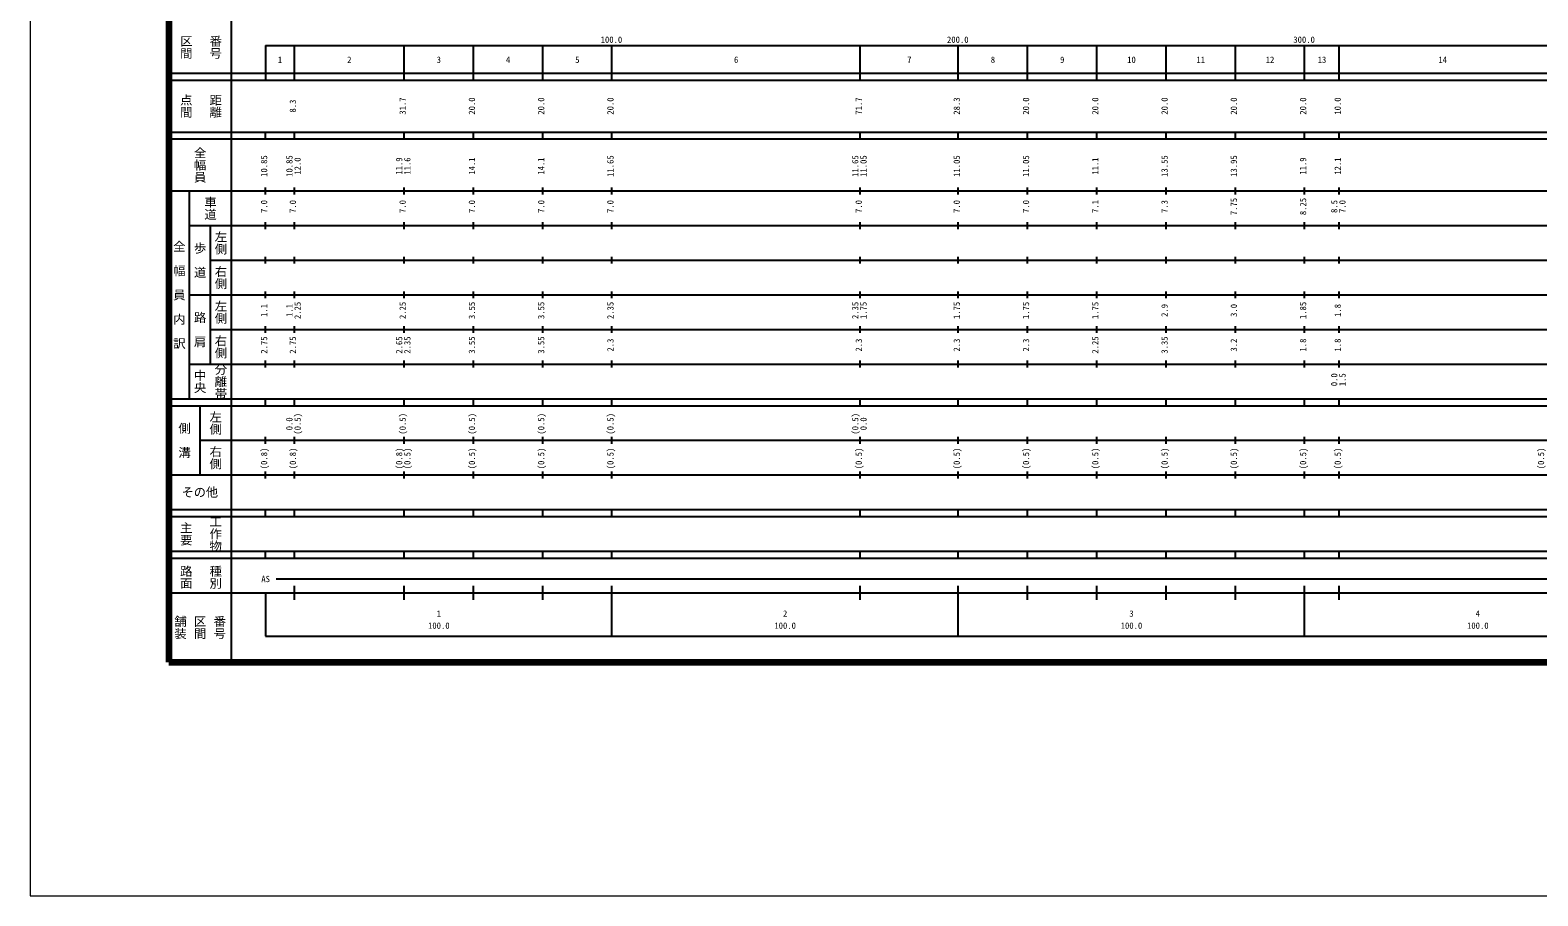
# Model space of a CAD drawing. Units: millimetres on the paper, enlarged 1000 times. Extents: x 0 to 700000, y -47500 to 447500.
# Drawn here: x 0 to 435335, y -47500 to 202409 of the extents above; entities that cross this region are included whole.
import ezdxf
from ezdxf.enums import TextEntityAlignment as Align

# ---------------------------------------------------------------- set-up
doc = ezdxf.new("R2010")
doc.units = ezdxf.units.MM
doc.header["$LTSCALE"] = 1000
doc.layers.add('作業レイヤ1', color=7, linetype='Continuous', lineweight=13)
doc.layers.add('作業ﾚｲﾔ1', color=7, linetype='Continuous', lineweight=25)
doc.styles.add('@ＭＳ ゴシック', font='')
doc.styles.add('ＭＳ ゴシック', font='')
doc.styles.get('@ＭＳ ゴシック').set_extended_font_data('@MS Gothic')
doc.styles.get('ＭＳ ゴシック').set_extended_font_data('MS Gothic')

msp = doc.modelspace()

# ---------------------------------------------------------------- linework, layer by layer
at = {"layer": '作業レイヤ1'}
msp.add_lwpolyline([(0, -47500), (700000, -47500), (700000, 447500), (0, 447500)], close=True, dxfattribs=at)
at = {"layer": '作業ﾚｲﾔ1', "lineweight": 140}
for p, q in [((40000, 380000), (40000, 20000)), ((40000, 20000), (680000, 20000))]:
    msp.add_line(p, q, dxfattribs=at)
at = {"layer": '作業ﾚｲﾔ1'}
for p, q in [((58000, 370000), (58000, 20000)), ((68000, 198000), (579000, 198000)), ((68000, 198000), (68000, 188000)), ((76300, 188000), (76300, 198000)), ((108000, 188000), (108000, 198000)), ((128000, 188000), (128000, 198000)), ((148000, 188000), (148000, 198000)), ((168000, 188000), (168000, 198000)), ((239700, 188000), (239700, 198000)), ((268000, 188000), (268000, 198000)), ((288000, 188000), (288000, 198000)), ((308000, 188000), (308000, 198000)), ((328000, 188000), (328000, 198000)), ((348000, 188000), (348000, 198000)), ((368000, 188000), (368000, 198000)), ((378000, 188000), (378000, 198000)), ((40000, 190000), (579000, 190000)), ((40000, 188000), (579000, 188000)), ((40000, 173000), (579000, 173000)), ((40000, 171000), (579000, 171000)), ((68000, 171000), (68000, 173000)), ((76300, 171000), (76300, 173000)), ((108000, 171000), (108000, 173000)), ((128000, 171000), (128000, 173000)), ((148000, 171000), (148000, 173000)), ((168000, 171000), (168000, 173000)), ((239700, 171000), (239700, 173000)), ((268000, 171000), (268000, 173000)), ((288000, 171000), (288000, 173000)), ((308000, 171000), (308000, 173000)), ((328000, 171000), (328000, 173000)), ((348000, 171000), (348000, 173000)), ((368000, 171000), (368000, 173000)), ((378000, 171000), (378000, 173000)), ((68000, 155000), (68000, 157000)), ((76300, 155000), (76300, 157000)), ((108000, 155000), (108000, 157000)), ((128000, 155000), (128000, 157000)), ((148000, 155000), (148000, 157000)), ((168000, 155000), (168000, 157000)), ((239700, 155000), (239700, 157000)), ((268000, 155000), (268000, 157000)), ((288000, 155000), (288000, 157000)), ((308000, 155000), (308000, 157000)), ((328000, 155000), (328000, 157000)), ((348000, 155000), (348000, 157000)), ((368000, 155000), (368000, 157000)), ((378000, 155000), (378000, 157000)), ((40000, 156000), (579000, 156000)), ((46000, 96000), (46000, 156000)), ((46000, 146000), (579000, 146000)), ((52000, 146000), (52000, 106000)), ((68000, 145000), (68000, 147000)), ((76300, 145000), (76300, 147000)), ((108000, 145000), (108000, 147000)), ((128000, 145000), (128000, 147000)), ((148000, 145000), (148000, 147000)), ((168000, 145000), (168000, 147000)), ((239700, 145000), (239700, 147000)), ((268000, 145000), (268000, 147000)), ((288000, 145000), (288000, 147000)), ((308000, 145000), (308000, 147000)), ((328000, 145000), (328000, 147000)), ((348000, 145000), (348000, 147000)), ((368000, 145000), (368000, 147000)), ((378000, 145000), (378000, 147000)), ((52000, 136000), (579000, 136000)), ((68000, 135000), (68000, 137000)), ((76300, 135000), (76300, 137000)), ((108000, 135000), (108000, 137000)), ((128000, 135000), (128000, 137000)), ((148000, 135000), (148000, 137000)), ((168000, 135000), (168000, 137000)), ((239700, 135000), (239700, 137000)), ((268000, 135000), (268000, 137000)), ((288000, 135000), (288000, 137000)), ((308000, 135000), (308000, 137000)), ((328000, 135000), (328000, 137000)), ((348000, 135000), (348000, 137000)), ((368000, 135000), (368000, 137000)), ((378000, 135000), (378000, 137000)), ((68000, 125000), (68000, 127000)), ((76300, 125000), (76300, 127000)), ((108000, 125000), (108000, 127000)), ((128000, 125000), (128000, 127000)), ((148000, 125000), (148000, 127000)), ((168000, 125000), (168000, 127000)), ((239700, 125000), (239700, 127000)), ((268000, 125000), (268000, 127000)), ((288000, 125000), (288000, 127000)), ((308000, 125000), (308000, 127000)), ((328000, 125000), (328000, 127000)), ((348000, 125000), (348000, 127000)), ((368000, 125000), (368000, 127000)), ((378000, 125000), (378000, 127000)), ((46000, 126000), (579000, 126000)), ((52000, 116000), (579000, 116000)), ((68000, 115000), (68000, 117000)), ((76300, 115000), (76300, 117000)), ((108000, 115000), (108000, 117000)), ((128000, 115000), (128000, 117000)), ((148000, 115000), (148000, 117000)), ((168000, 115000), (168000, 117000)), ((239700, 115000), (239700, 117000)), ((268000, 115000), (268000, 117000)), ((288000, 115000), (288000, 117000)), ((308000, 115000), (308000, 117000)), ((328000, 115000), (328000, 117000)), ((348000, 115000), (348000, 117000)), ((368000, 115000), (368000, 117000)), ((378000, 115000), (378000, 117000)), ((46000, 106000), (579000, 106000)), ((68000, 105000), (68000, 107000)), ((76300, 105000), (76300, 107000)), ((108000, 105000), (108000, 107000)), ((128000, 105000), (128000, 107000)), ((148000, 105000), (148000, 107000)), ((168000, 105000), (168000, 107000)), ((239700, 105000), (239700, 107000)), ((268000, 105000), (268000, 107000)), ((288000, 105000), (288000, 107000)), ((308000, 105000), (308000, 107000)), ((328000, 105000), (328000, 107000)), ((348000, 105000), (348000, 107000)), ((368000, 105000), (368000, 107000)), ((378000, 105000), (378000, 107000)), ((40000, 96000), (579000, 96000)), ((68000, 94000), (68000, 96000)), ((76300, 94000), (76300, 96000)), ((108000, 94000), (108000, 96000)), ((128000, 94000), (128000, 96000)), ((148000, 94000), (148000, 96000)), ((168000, 94000), (168000, 96000)), ((239700, 94000), (239700, 96000)), ((268000, 94000), (268000, 96000)), ((288000, 94000), (288000, 96000)), ((308000, 94000), (308000, 96000)), ((328000, 94000), (328000, 96000)), ((348000, 94000), (348000, 96000)), ((368000, 94000), (368000, 96000)), ((378000, 94000), (378000, 96000)), ((40000, 94000), (579000, 94000)), ((49000, 94000), (49000, 74000)), ((49000, 84000), (579000, 84000)), ((68000, 83000), (68000, 85000)), ((76300, 83000), (76300, 85000)), ((108000, 83000), (108000, 85000)), ((128000, 83000), (128000, 85000)), ((148000, 83000), (148000, 85000)), ((168000, 83000), (168000, 85000)), ((239700, 83000), (239700, 85000)), ((268000, 83000), (268000, 85000)), ((288000, 83000), (288000, 85000)), ((308000, 83000), (308000, 85000)), ((328000, 83000), (328000, 85000)), ((348000, 83000), (348000, 85000)), ((368000, 83000), (368000, 85000)), ((378000, 83000), (378000, 85000)), ((68000, 73000), (68000, 75000)), ((76300, 73000), (76300, 75000)), ((108000, 73000), (108000, 75000)), ((128000, 73000), (128000, 75000)), ((148000, 73000), (148000, 75000)), ((168000, 73000), (168000, 75000)), ((239700, 73000), (239700, 75000)), ((268000, 73000), (268000, 75000)), ((288000, 73000), (288000, 75000)), ((308000, 73000), (308000, 75000)), ((328000, 73000), (328000, 75000)), ((348000, 73000), (348000, 75000)), ((368000, 73000), (368000, 75000)), ((378000, 73000), (378000, 75000)), ((40000, 74000), (579000, 74000)), ((40000, 64000), (579000, 64000)), ((40000, 62000), (579000, 62000)), ((68000, 62000), (68000, 64000)), ((76300, 62000), (76300, 64000)), ((108000, 62000), (108000, 64000)), ((128000, 62000), (128000, 64000)), ((148000, 62000), (148000, 64000)), ((168000, 62000), (168000, 64000)), ((239700, 62000), (239700, 64000)), ((268000, 62000), (268000, 64000)), ((288000, 62000), (288000, 64000)), ((308000, 62000), (308000, 64000)), ((328000, 62000), (328000, 64000)), ((348000, 62000), (348000, 64000)), ((368000, 62000), (368000, 64000)), ((378000, 62000), (378000, 64000)), ((40000, 52000), (579000, 52000)), ((40000, 50000), (579000, 50000)), ((68000, 50000), (68000, 52000)), ((76300, 50000), (76300, 52000)), ((108000, 50000), (108000, 52000)), ((128000, 50000), (128000, 52000)), ((148000, 50000), (148000, 52000)), ((168000, 50000), (168000, 52000)), ((239700, 50000), (239700, 52000)), ((268000, 50000), (268000, 52000)), ((288000, 50000), (288000, 52000)), ((308000, 50000), (308000, 52000)), ((328000, 50000), (328000, 52000)), ((348000, 50000), (348000, 52000)), ((368000, 50000), (368000, 52000)), ((378000, 50000), (378000, 52000)), ((71000, 44000), (565000, 44000)), ((40000, 40000), (579000, 40000)), ((68000, 40000), (68000, 27500)), ((76300, 38000), (76300, 42000)), ((108000, 38000), (108000, 42000)), ((128000, 38000), (128000, 42000)), ((148000, 38000), (148000, 42000)), ((168000, 27500), (168000, 42000)), ((239700, 38000), (239700, 42000)), ((268000, 27500), (268000, 42000)), ((288000, 38000), (288000, 42000)), ((308000, 38000), (308000, 42000)), ((328000, 38000), (328000, 42000)), ((348000, 38000), (348000, 42000)), ((368000, 27500), (368000, 42000)), ((378000, 38000), (378000, 42000)), ((68000, 27500), (579000, 27500))]:
    msp.add_line(p, q, dxfattribs=at)

# ---------------------------------------------------------------- texts
at = {"layer": '作業ﾚｲﾔ1', "style": '@ＭＳ ゴシック'}
for s, p in [('区間', (45000, 197500)), ('番号', (53500, 197500)), ('点間', (45000, 180500)), ('距離', (53500, 180500)), ('全幅員', (49000, 163500)), ('車道', (52000, 151000)), ('左側', (55000, 141000)), ('全\u3000幅\u3000員\u3000内\u3000訳', (43000, 126000)), ('歩\u3000道', (49000, 136000)), ('右側', (55000, 131000)), ('左側', (55000, 121000)), ('路\u3000肩', (49000, 116000)), ('右側', (55000, 111000)), ('分離帯', (55000, 101000)), ('中央', (49000, 101000)), ('左側', (53500, 89000)), ('側\u3000溝', (44500, 84000)), ('右側', (53500, 79000)), ('工作物', (53500, 57000)), ('主要', (45000, 57000)), ('路面', (45000, 44500)), ('種別', (53500, 44500)), ('舗装', (43333, 30000)), ('区間', (49000, 30000)), ('番号', (54667, 30000))]:
    msp.add_text(s, height=2566, rotation=270, dxfattribs=at).set_placement(p, align=Align.MIDDLE_CENTER)
at = {"layer": '作業ﾚｲﾔ1', "style": 'ＭＳ ゴシック'}
for s, p in [('100.0', (167844, 198195)), ('200.0', (267844, 198195)), ('300.0', (367844, 198195)), ('1', (72150, 192405)), ('2', (92150, 192405)), ('3', (118000, 192405)), ('4', (138000, 192405)), ('5', (158000, 192405)), ('6', (203850, 192405)), ('7', (253850, 192405)), ('8', (278000, 192405)), ('9', (298000, 192405)), ('10', (318000, 192405)), ('11', (338000, 192405)), ('12', (358000, 192405)), ('13', (373000, 192405)), ('14', (407850, 192405)), ('AS', (68000, 42500)), ('1', (118000, 32523)), ('2', (218000, 32523)), ('3', (318000, 32523)), ('4', (418000, 32523)), ('100.0', (118000, 29033)), ('100.0', (218000, 29033)), ('100.0', (318000, 29033)), ('100.0', (418000, 29033))]:
    msp.add_text(s, height=1833, dxfattribs=at).set_placement(p, align=Align.BOTTOM_CENTER)
for s, p in [('31.7', (109000, 180500)), ('20.0', (129000, 180500)), ('20.0', (149000, 180500)), ('20.0', (169000, 180500)), ('71.7', (240700, 180500)), ('20.0', (289000, 180500)), ('20.0', (309000, 180500)), ('20.0', (329000, 180500)), ('20.0', (349000, 180500)), ('20.0', (369000, 180500)), ('10.0', (379000, 180500)), ('8.3', (77300, 180500)), ('28.3', (269000, 180500)), ('10.85', (69000, 163174)), ('10.85', (76300, 163174)), ('12.0', (78670, 163174)), ('11.9', (108000, 163174)), ('11.6', (110370, 163174)), ('14.1', (129000, 163174)), ('14.1', (149000, 163174)), ('11.65', (169000, 163174)), ('11.65', (239700, 163174)), ('11.05', (242070, 163174)), ('11.05', (269000, 163174)), ('11.05', (289000, 163174)), ('11.1', (309000, 163174)), ('13.55', (329000, 163174)), ('13.95', (349000, 163174)), ('11.9', (369000, 163174)), ('12.1', (379000, 163174)), ('7.0', (69000, 151500)), ('7.0', (77300, 151500)), ('7.0', (109000, 151500)), ('7.0', (129000, 151500)), ('7.0', (149000, 151500)), ('7.0', (169000, 151500)), ('7.0', (240700, 151500)), ('7.0', (269000, 151500)), ('7.0', (289000, 151500)), ('7.1', (309000, 151500)), ('7.3', (329000, 151500)), ('7.75', (349000, 151500)), ('8.25', (369000, 151500)), ('8.5', (378000, 151500)), ('7.0', (380370, 151500)), ('1.1', (69000, 121500)), ('1.1', (76300, 121500)), ('2.25', (78670, 121500)), ('2.25', (109000, 121500)), ('3.55', (129000, 121500)), ('3.55', (149000, 121500)), ('2.35', (169000, 121500)), ('2.35', (239700, 121500)), ('1.75', (242070, 121500)), ('1.75', (269000, 121500)), ('1.75', (289000, 121500)), ('1.75', (309000, 121500)), ('2.9', (329000, 121500)), ('3.0', (349000, 121500)), ('1.85', (369000, 121500)), ('1.8', (379000, 121500)), ('2.75', (69000, 111500)), ('2.75', (77300, 111500)), ('2.65', (108000, 111500)), ('2.35', (110370, 111500)), ('3.55', (129000, 111500)), ('3.55', (149000, 111500)), ('2.3', (169000, 111500)), ('2.3', (240700, 111500)), ('2.3', (269000, 111500)), ('2.3', (289000, 111500)), ('2.25', (309000, 111500)), ('3.35', (329000, 111500)), ('3.2', (349000, 111500)), ('1.8', (369000, 111500)), ('1.8', (379000, 111500)), ('0.0', (378000, 101500)), ('1.5', (380370, 101500)), ('(0.5)', (78670, 88764)), ('(0.5)', (109000, 88764)), ('(0.5)', (129000, 88764)), ('(0.5)', (149000, 88764)), ('(0.5)', (169000, 88764)), ('(0.5)', (239700, 88764)), ('0.0', (76300, 88764)), ('0.0', (242070, 88764)), ('(0.8)', (69000, 78764)), ('(0.8)', (77300, 78764)), ('(0.8)', (108000, 78764)), ('(0.5)', (110370, 78764)), ('(0.5)', (129000, 78764)), ('(0.5)', (149000, 78764)), ('(0.5)', (169000, 78764)), ('(0.5)', (240700, 78764)), ('(0.5)', (269000, 78764)), ('(0.5)', (289000, 78764)), ('(0.5)', (309000, 78764)), ('(0.5)', (329000, 78764)), ('(0.5)', (349000, 78764)), ('(0.5)', (369000, 78764)), ('(0.5)', (379000, 78764)), ('(0.5)', (437700, 78764))]:
    msp.add_text(s, height=1833, rotation=90, dxfattribs=at).set_placement(p, align=Align.BOTTOM_CENTER)
msp.add_text('その他', height=2566, dxfattribs=at).set_placement((49000, 69000), align=Align.MIDDLE_CENTER)

doc.saveas('drawing.dxf')
